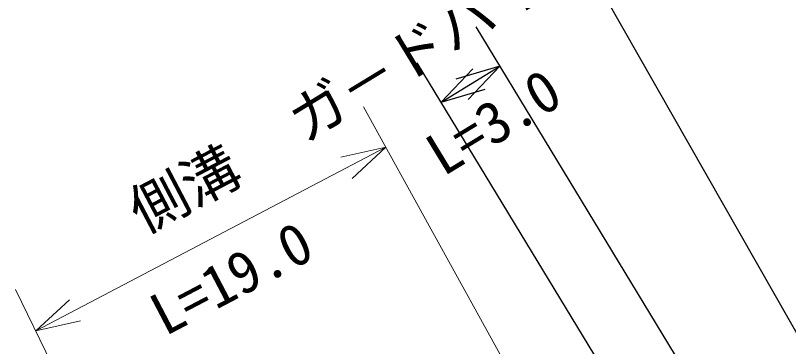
# Model space of a CAD drawing. Units: millimetres, scale not verified. Extents: x 40000 to 680000, y 20000 to 380000.
# Drawn here: x 235996 to 269640, y 297182 to 311580 of the extents above; entities that cross this region are included whole.
import ezdxf
from ezdxf.enums import TextEntityAlignment as Align

# ---------------------------------------------------------------- set-up
doc = ezdxf.new("R2010")
doc.units = ezdxf.units.MM
doc.header["$LTSCALE"] = 1000
doc.layers.add('M-STR-HTXT', color=7, linetype='Continuous', lineweight=13)
doc.layers.add('M-STR-STRC', color=7, linetype='Continuous', lineweight=25)
doc.styles.add('@ＭＳ ゴシック', font='')
doc.styles.add('ＭＳ ゴシック', font='')
doc.styles.get('@ＭＳ ゴシック').set_extended_font_data('@MS Gothic')
doc.styles.get('ＭＳ ゴシック').set_extended_font_data('MS Gothic')

msp = doc.modelspace()

# ---------------------------------------------------------------- linework, layer by layer
at = {"layer": 'M-STR-HTXT'}
for p, q in [((268565, 276085), (251147, 307601)), ((236876, 297860), (252114, 305850)), ((252114, 305850), (250163, 305411)), ((250643, 304495), (252114, 305850)), ((251844, 267316), (235996, 299656)), ((238347, 299216), (236876, 297860)), ((236876, 297860), (238828, 298299))]:
    msp.add_line(p, q, dxfattribs=at)
at = {"layer": 'M-STR-STRC'}
for p, q in [((277732, 284188), (260841, 313817)), ((274746, 280321), (256039, 311079)), ((272183, 278762), (253476, 309520)), ((254515, 307811), (257079, 309370)), ((255897, 309257), (254515, 307811)), ((257079, 309370), (255159, 308809)), ((255697, 307924), (257079, 309370)), ((254515, 307811), (256435, 308373))]:
    msp.add_line(p, q, dxfattribs=at)

# ---------------------------------------------------------------- texts
at = {"layer": 'M-STR-HTXT', "style": 'ＭＳ ゴシック'}
msp.add_text('側溝', height=1833, rotation=27.671, dxfattribs=at).set_placement((244031, 302741), align=Align.BOTTOM_CENTER)
at = {"layer": 'M-STR-HTXT', "style": '@ＭＳ ゴシック'}
msp.add_text('L=19.0', height=1833, rotation=27.671, dxfattribs=at).set_placement((244960, 300969), align=Align.TOP_CENTER)
at = {"layer": 'M-STR-STRC', "style": 'ＭＳ ゴシック'}
msp.add_text('ガ－ドパイプ', height=1833, rotation=31.307, dxfattribs=at).set_placement((255277, 309445), align=Align.BOTTOM_CENTER)
at = {"layer": 'M-STR-STRC', "style": '@ＭＳ ゴシック'}
msp.add_text('L=3.0', height=1833, rotation=31.307, dxfattribs=at).set_placement((256317, 307736), align=Align.TOP_CENTER)

doc.saveas('drawing.dxf')
